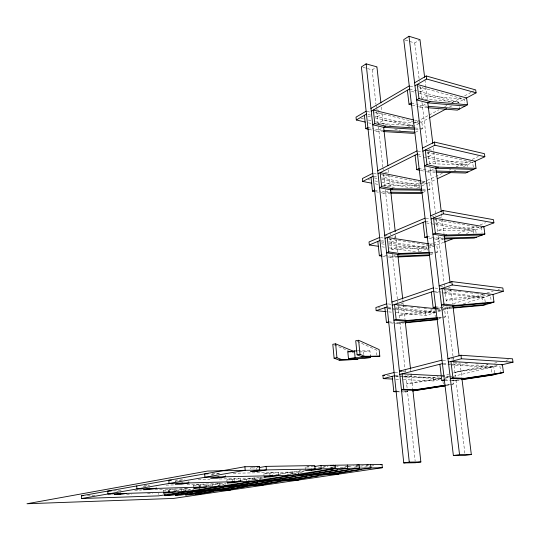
<?xml version="1.0" encoding="UTF-8"?>
<svg xmlns="http://www.w3.org/2000/svg" width="540" height="540" viewBox="0 0 540 540"><rect width="100%" height="100%" fill="white"/><g stroke="black" fill="none" stroke-linecap="round" stroke-linejoin="round"><path stroke-width="0.41" stroke-dasharray="2.7 2.03" d="M362.934 67.325L372.175 69.869L376.92 66.866M405.311 40.102L414.727 42.971L419.978 39.65M379.08 112.664L377.008 113.859L374.679 113.292M420.343 88.925L425.027 86.225M377.318 116.701L382.158 113.933M420.707 91.894L426.067 88.83M421.558 98.847L426.931 95.823L464.231 99.218L464.731 102.998M374.382 130.633L376.718 131.173L382.259 128.102M418.534 106.691L420.12 107.102L426.452 103.586M408.53 126.171L412.223 124.18M412.958 123.775L428.456 115.412M429.192 115.013L438.784 109.836M444.69 106.65L446.904 105.449M452.068 102.661L460.924 97.882M464.609 95.891L471.251 92.306M471.994 91.908L474.208 90.713M412.553 126.941L419.938 122.978M420.397 122.728L428.807 118.219M449.489 107.123L451.703 105.934M456.489 103.37L465.743 98.402M415.55 132.233L419.067 130.369M421.187 129.249L422.604 128.5L421.814 121.972L418.581 121.176M385.189 174.764L383.771 175.466L381.416 174.994M429.597 152.698L428.22 153.38L426.62 153.023M384.095 178.403L389.057 175.959M428.598 156.458L434.099 153.745M381.132 192.74L383.488 193.178L389.171 190.478M426.404 171.659L428.011 171.997L434.511 168.905M442.375 173.306L411.028 187.934L382.192 182.351M449.253 170.093L450.785 169.378M456.138 166.88L468.369 161.177M472.19 159.388L478.305 156.533M416.718 188.278L421.308 186.151M421.956 185.855L427.43 183.316M427.721 183.181L435.854 179.415M454.221 170.91L455.753 170.195M463.408 166.651L473.357 162.041M422.759 192.544L426.364 190.904M428.537 189.911L429.988 189.25L429.172 182.513M394.396 237.62L395.847 237.019L392.661 236.527M391.102 242.17L396.185 240.071M436.765 223.297L442.422 220.961M388.105 256.932L390.494 257.269L395.584 255.251M428.882 238.039L436.178 239.186L442.145 236.824M389.016 244.91L418.176 249.217L432.29 243.675M433.08 243.365L443.273 239.369M458.177 233.516L476.213 226.442M480.134 224.903L485.622 222.75M419.303 251.829L443.644 242.366M466.418 233.51L482.119 227.401M430.205 254.819L433.904 253.415M436.124 252.565L437.616 251.998L436.772 245.038L429.34 243.898M400.977 303.973L403.211 303.217L401.598 303.048M447.728 288.259L450.63 287.287L448.99 287.084M398.345 308.111L403.562 306.376M445.23 292.538L451.042 290.608M396.562 309.602L425.554 312.491L434.322 309.717M435.119 309.461L440.694 307.699M441.49 307.442L444.677 306.437M453.438 303.656L482.915 294.314M486.898 293.051L493.27 291.033M498.049 289.521L499.649 289.015M395.314 323.318L397.73 323.534L402.962 321.894M443.002 308.624L444.643 308.792L450.043 307.098M396.07 312.599L425.905 315.509L442.658 310.264M443.097 310.122L452.23 307.26M463.394 303.764L490.516 295.265M437.893 319.16L442.442 317.776M443.968 317.311L445.5 316.845L444.623 309.643L441.281 309.299M405.837 376.339L411.19 374.996M454.005 364.311L459.979 362.819M403.859 376.414L433.181 377.872L438.089 376.69M442.179 375.712L448.726 374.139M453.634 372.958L487.991 364.702M494.539 363.13L496.996 362.543M505.994 360.376L508.444 359.788M403.367 379.559L433.546 380.99L440.917 379.242M444.967 378.284L449.105 377.305M453.202 376.339L498.285 365.668M402.779 392.013L407.511 391.574L400.99 391.325M451.757 380.876L457.468 380.012M445.844 385.668L450.515 384.601L446.391 385.182M452.075 384.251L453.647 383.893L453.141 379.755M176.047 490.786L188.143 488.646L188.217 490.023M205.841 486.068L219.53 483.651L225.848 483.476M185.024 490.772L186.658 490.455M187.475 490.293L191.552 489.503M239.76 480.654L254.158 478.143L263.905 477.9M218.612 485.393L223.405 484.475M259.862 478.001L263.162 477.374M278.026 474.532L292.559 472.034L304.223 471.791L286.929 474.505M253.442 479.898L257.58 479.108M305.006 470.671L298.418 471.913L298.546 473.506M322.306 467.404L328.043 466.391M288.124 474.538L295.407 473.175M331.027 467.768L333.45 467.316M343.467 467.404L345.917 466.958M346.741 466.81L349.191 466.364M355.732 467.046L358.216 466.601M116.789 491.353L118.3 491.089M143.255 486.743L149.195 485.703M181.663 480.046L175.068 481.194L177.404 481.14M218.761 473.58L210.478 475.025L212.888 474.971M252.457 467.708L250.128 468.113L258.322 467.728M163.451 493.007L163.316 490.239L168.885 489.335M193.657 487.492L193.536 485.318L200.549 484.178L200.718 487.107M227.029 482.166L226.888 479.885L234.644 478.622L234.846 481.7M264.107 477.07L263.871 473.864L272.504 472.453L272.747 475.7M305.35 469.847L305.127 467.14L309.157 466.486M163.316 490.239L168.817 490.07L175.216 489.038L175.358 491.819M193.536 485.318L199.193 485.156L206.24 484.015L206.415 486.938M226.888 479.885L232.706 479.736L240.503 478.481L240.705 481.545M263.871 473.864L269.858 473.729L278.525 472.331L278.775 475.558M313.7 466.641L305.127 467.14M173.894 490.759L186.948 488.68L187.022 490.057M203.445 486.047L220.772 483.293M238.073 480.533L258.613 477.265M275.751 474.532L301.138 470.489M318.418 467.735L326.646 466.425M183.242 490.772L193.138 489.22M217.593 485.386L224.093 484.367M248.056 480.607L249.723 480.344M250.553 480.215L265.525 477.866M329.933 467.755L333.248 467.235M336.562 466.715L338.222 466.452M405.223 392.108L409.388 391.466M340.268 467.748L347.639 466.601M348.455 466.479L353.369 465.716M446.29 385.02L453.647 383.893M354.179 467.154L359.951 466.27M360.693 466.162L363.245 465.77M458.44 379.985L455.963 380.363L450.151 380.079M453.411 380.95L459.189 380.079M364.621 467.073L371.25 466.074M372.08 465.946L373.741 465.696M359.411 351.857L363.548 351.884L369.934 350.933L370.44 355.894M440.39 378.473L412.04 382.651L406.674 383.94L440.802 378.905M445.392 377.737L448.726 377.244M494.573 372.951L493.756 366.741L454.984 372.317L460.978 370.879L498.143 365.553M404.082 322.434L399.964 322.839L393.512 322.259M397.73 323.534L404.325 322.893M438.062 317.554L445.5 316.845M439.074 317.939L442.375 317.621M440.687 310.514L404.379 313.767L399.148 315.461L435.395 312.174M452.135 307.571L447.12 308.016L441.376 307.409M444.643 308.792L452.156 308.131M485.217 302.13L484.556 297.135L446.175 300.26L452 298.377L490.435 295.292L491.238 301.32M390.494 257.269L397.163 256.979M396.833 256.23L392.668 256.406L381.51 254.853M430.09 252.302L437.616 251.998M430.367 253.058L433.708 252.923M426.877 248.002L391.885 249.278L396.981 247.212L427.025 246.166M427.862 246.139L433.708 245.936M87.406 495.545L94.925 495.302M108.29 494.863L110.794 494.782M126.657 494.262L131.672 494.1M147.542 493.58L152.55 493.418M113.69 490.901L122.114 490.644M134.744 490.266L141.48 490.057M154.953 489.652L164.214 489.368M170.107 489.193L186.948 488.68M443.556 238.093L438.595 238.235L427.235 236.432M436.178 239.186L443.617 238.97M144.167 485.737L149.364 485.588M166.097 485.129L174.582 484.893M187.103 484.549L218.302 483.685L218.477 486.581M175.277 480.08L184.835 479.844M198.281 479.513L210.04 479.223M219.287 479L252.896 478.177L253.112 481.214M476.105 233.125L475.679 229.905L437.677 230.749L443.347 228.454L481.397 227.684L482.045 232.538M212.261 473.715L219.827 473.56M233.273 473.276L291.263 472.061L291.519 475.261M389.738 192.213L385.607 192.173L379.31 190.998M383.488 193.178L390.238 193.239M357.71 350.804L369.934 350.933M422.847 190.188L427.808 190.242M422.543 189.155L429.988 189.25M419.432 185.814L384.851 185.274L389.826 182.864L419.56 183.391M420.39 183.404L426.168 183.506M428.011 171.997L435.537 172.199M435.382 171.018L430.36 170.876L419.128 168.52M467.303 166.496L467.093 164.943L429.476 163.654L434.997 160.981L472.669 162.364L473.296 167.056M396.097 391.142L400.174 391.298M397.076 391.797L401.963 391.986M444.346 379.796L449.32 380.038M445.115 380.552L450.927 380.835M395.827 379.202L399.182 379.363M395.26 375.806L440.755 378.074M387.106 375.584L390.454 375.745M395.483 375.995L398.831 376.164M395.55 376.508L401.436 376.799M402.28 376.839L440.971 378.749M394.909 372.533L398.162 372.701M441.943 375.887L448.592 376.232M449.422 376.272L451.913 376.4M442.098 376.576L450.394 377.001M402.678 371.291L406.755 371.513M376.718 131.173L382.563 131.517M382.961 130.275L378.783 130.025L372.553 128.581M443.245 364.446L449.975 364.851M450.819 364.905L491.184 367.349L492.001 373.545M443.239 363.65L451.67 364.169M452.345 364.21L493.756 366.741M415.071 128.02L422.604 128.5M415.456 129.31L418.804 129.519M442.827 360.2L446.965 360.464M454.167 362.455L456.658 362.61M464.954 363.13L467.444 363.285M475.733 363.805L478.224 363.96M486.52 364.48L488.18 364.588M413.107 125.638L378.047 123.35L382.901 120.616L412.162 122.6M451.258 358.83L455.402 359.1M412.999 122.661L418.851 123.053M427.383 106.238L422.408 105.827L416.86 104.395M420.12 107.102L427.572 107.703M424.865 99.137L458.798 102.128L459 103.633M388.679 321.82L392.708 322.184M390.488 322.886L394.511 323.251M388.611 311.877L391.925 312.201M388.213 308.057L394.031 308.637M394.862 308.718L434.795 312.728L435.26 316.683M378.338 307.78L379.991 307.949M388.28 308.772L395.732 309.515M387.889 307.058L391.25 307.395M395.935 307.868L435.375 311.85M436.442 307.942L442.179 308.536M437.11 308.867L440.451 309.211M388.355 303.973L390.764 304.223M397.285 305.735L399.789 305.991M403.961 306.423L406.458 306.68M410.63 307.105L413.134 307.361M417.305 307.793L419.81 308.05M423.981 308.475L426.485 308.732M430.657 309.163L432.324 309.332M437.333 309.845L442.334 310.365M435.632 306.808L440.559 307.328M435.47 292.511L438.797 292.896M443.792 293.476L482.058 297.918L482.605 302.069M433.769 291.195L442.928 292.268M443.596 292.343L484.556 297.135M435.011 288.063L438.284 288.454M443.657 289.724L452.898 290.824M453.735 290.925L462.078 291.917M465.413 292.316L475.423 293.504M476.253 293.605L481.262 294.199M482.092 294.3L484.596 294.597M487.931 294.995L490.435 295.292M439.972 285.991L443.252 286.389M382.529 256.163L387.308 256.824M381.841 246.8L384.338 247.165M389.34 247.894L416.016 251.768M381.517 243.803L384.851 244.296M381.564 240.739L384.089 241.124M388.719 241.812L426.911 247.543M381.119 241.9L384.406 242.386M388.517 243L427.187 248.765L427.457 251.06M380.444 237.566L384.413 238.167M389.178 238.896L390.764 239.132L392.054 250.864M389.016 238.977L428.767 245.025M429.59 245.153L434.538 245.903M384.703 235.298L387.086 235.663M425.432 221.366L430.38 222.21M435.152 223.02L475.679 229.905M426.337 222.932L430.454 223.628M431.271 223.763L473.249 230.85L473.567 233.26M434.308 219.557L481.397 227.684M425.858 218.295L429.908 218.99M434.761 219.827L436.381 220.111M432.297 216.054L433.917 216.338M438.784 217.188L442.024 217.755L441.41 212.787M375.624 191.72L380.342 192.598M374.585 190.114L378.52 190.85M375.084 183.816L378.385 184.451M382.509 185.24L394.875 187.609M368.186 179.638L369.832 179.962M374.774 180.913L378.074 181.555M374.308 177.937L377.622 178.585M381.76 179.395L419.816 186.847L420.019 188.514M373.882 176.391L377.17 177.039M381.74 177.937L419.519 185.375M381.179 174.386L421.281 182.378M422.098 182.547L426.998 183.519M373.565 173.435L376.704 174.062M384.791 172.213L388.726 173.003M421.821 181.035L425.088 181.69M420.795 170.492L425.608 171.497M417.393 153.988L422.28 155.061M426.998 156.101L467.093 164.943M418.325 155.871L422.395 156.762M423.205 156.938L464.731 166.037M426.884 152.132L472.669 162.364M417.825 151.065L421.821 151.956M428.909 149.56L432.918 150.464M368.935 129.377L373.606 130.457M367.882 127.494L371.776 128.399M368.55 122.85L370.994 123.431M394.639 128.999L400.349 130.343M360.916 118.3L364.169 119.077M368.246 120.042L371.507 120.818M375.584 121.784L391.068 125.462M367.996 114.446L370.541 115.061M374.99 116.134L413.134 125.354M367.673 116.053L370.946 116.836M375.037 117.821L412.682 126.873M374.375 112.03L414.038 121.73M414.848 121.925L419.688 123.113M366.917 111.395L370.798 112.34M376.394 109.735L380.281 110.693M414.545 120.184L417.771 120.98M412.195 105.064L417.744 106.488M411.305 102.958L416.063 104.186M411.386 91.314L414.612 92.178M419.445 93.467L453.269 102.506M409.631 88.918L458.798 102.128M410.062 86.137L414.018 87.21M418.136 86.67L464.231 99.218M334.361 344.925L348.293 350.683M352.168 352.283L353.714 352.917M357.251 341.422L376.36 349.974L376.873 354.949M499.898 366.093L500.627 371.561M459.392 106.643L459.594 108.149M424.946 79.799L425.675 85.651M425.776 86.488L427.437 99.866M433.337 147.542L433.748 150.889M433.85 151.727L435.51 165.112M442.132 218.639L443.995 233.692M450.833 288.9L452.695 303.953M460.04 363.339L461.801 377.555M414.727 42.971L419.432 81.452M420.046 86.474L421.477 98.186M421.99 102.371L427.1 144.2M428.018 151.727L429.557 164.275M430.063 168.46L435.895 216.149M436.307 219.49L437.879 232.409M438.352 236.223L444.076 283.075M444.177 283.912L444.481 286.423M444.825 289.231L446.553 303.359M446.931 306.464L452.972 355.86M453.074 356.697L453.485 360.045M453.587 360.882L455.531 376.772M455.936 380.12L464.933 453.742M420.113 189.351L420.417 191.849M442.949 381.287L443.34 384.561M418.176 249.217L418.52 252.133M425.554 312.491L425.905 315.509M433.181 377.872L433.546 380.99M381.389 107.042L381.767 110.389M382.138 113.738L383.319 124.349M388.375 169.817L390.251 186.719M395.631 235.103L397.514 251.991M402.8 299.558L405.034 319.646M410.528 369.029L412.763 389.117M372.175 69.869L375.948 104.213M376.043 105.05L376.319 107.561M376.778 111.753L378.068 123.478M378.419 126.691L382.846 167.042M382.941 167.879L383.218 170.39M383.677 174.582L384.966 186.307M385.331 189.662L389.934 231.545M390.029 232.382L390.299 234.893M392.418 254.165L397.757 302.751M398.088 305.755L399.512 318.742M399.87 322.016L405.392 372.276M405.763 375.631L407.14 388.193M407.234 389.03L415.145 461.072M363.548 351.884L363.879 355.185M292.559 472.034L292.687 473.634M269.858 473.729L270.034 476.125M256.763 467.998L256.865 469.395M254.158 478.143L254.266 479.662M246.281 479.399L246.382 480.897M232.706 479.736L232.855 482.011M225.342 475.119L225.45 476.793M219.53 483.651L219.618 485.096M212.402 484.785L212.49 486.216M199.193 485.156L199.28 486.601M188.845 481.336L188.933 482.922M181.663 489.672L181.73 491.042M169.681 489.206L169.823 491.994M168.817 490.07L168.885 491.447M158.395 493.229L158.456 494.546M156.08 486.918L156.155 488.423"/><path stroke-width="0.81" d="M380.923 102.856L376.92 66.866L366.12 63.855L361.395 66.899L403.778 462.935L415.327 462.746L420.863 461.936L412.857 389.954M424.636 77.288L419.978 39.65L408.976 36.254L403.745 39.623L453.384 455.544L465.143 455.416L471.326 454.505L461.902 378.392M366.14 111.206L356.022 117.139L356.319 119.975L365.29 122.081M370.946 108.392L409.273 85.921M414.599 82.796L426.249 75.971L475.679 89.917L476.084 92.853L466.479 98.01M356.319 119.975L366.444 114.075M371.257 111.267L409.631 88.918M414.963 85.813L426.627 79.016L476.084 92.853M364.399 115.263L365.823 128.662L367.882 127.494M414.227 127.967L385.749 126.164L374.814 123.579L372.721 124.76L383.65 127.325L414.619 129.263M407.363 90.241L409.023 104.247L411.305 102.958M418.993 98.618L417.272 84.463L466.574 97.956L467.492 104.774L430.13 101.547L418.993 98.618L416.671 99.927L427.802 102.836L465.136 106.022M383.65 127.325L385.749 126.164M427.802 102.836L430.13 101.547M429.543 117.828L446.533 108.709M414.848 132.597L413.451 133.34L383.393 131.564M467.492 104.774L457.38 110.12L427.572 107.703M372.782 173.279L362.414 178.524L362.718 181.454L371.79 183.188M377.71 170.782L417.022 150.883M422.496 148.115L434.457 142.061L484.421 153.684L484.839 156.722L474.12 161.69M362.718 181.454L373.1 176.236M378.034 173.759L417.393 153.988M422.874 151.234L434.849 145.213L484.839 156.722M371 177.289L372.472 191.133L374.585 190.114M421.713 189.149L392.749 188.777L381.686 186.671L379.546 187.711L390.596 189.797L422.017 190.175M415.064 155.156L416.786 169.655L419.128 168.52M427.025 164.693L425.243 150.039L475.079 161.244L476.024 168.298L438.291 167.103L427.025 164.693L424.643 165.854L435.895 168.244L473.607 169.398M390.596 189.797L392.749 188.777M435.895 168.244L438.291 167.103M437.387 178.706L450.394 172.679M476.024 168.298L465.649 173.023L436.374 172.226M379.647 237.445L369.023 241.954L369.34 244.978L378.506 246.314M384.703 235.298L425.054 218.153M430.677 215.771L442.969 210.546L493.466 219.672L493.898 222.824L482.902 227.097M369.34 244.978L379.978 240.503M385.034 238.376L425.432 221.366M431.062 218.997L443.374 213.82L493.898 222.824M377.825 241.407L379.35 255.724L381.51 254.853M429.253 252.335L399.985 253.51L388.8 251.917L386.6 252.801L397.777 254.381L429.53 253.091M423.043 222.372L424.825 237.398L427.235 236.432M435.348 233.159L433.499 217.971L483.874 226.719L484.853 234.016L446.742 235.008L435.348 233.159L432.898 234.151L444.278 235.98L482.369 234.961M399.985 253.51L397.777 254.381L402.705 298.721M444.278 235.98L446.742 235.008M444.427 242.055L453.85 238.397M429.469 255.103L428.004 255.656L397.994 256.946M484.853 234.016L474.194 238.073L444.44 238.943M386.748 303.811L375.854 307.537L376.178 310.662L386.12 311.634M391.932 302.036L433.37 287.867M439.148 285.89L451.791 281.563L502.835 288.002L503.28 291.269L492.912 294.516M376.178 310.662L387.086 306.976M392.276 305.222L433.769 291.195M439.553 289.238L452.216 284.958L503.28 291.269M384.885 307.719L386.458 322.529L388.679 321.82M437.231 317.635L407.477 320.476L396.151 319.43L393.896 320.153L405.209 321.185L437.42 318.101M431.312 292.025L433.161 307.598L435.632 306.808M443.975 304.142L442.058 288.394L492.973 294.496L493.992 302.056L455.497 305.384L443.975 304.142L441.457 304.945L452.966 306.18L491.44 302.832M405.209 321.185L407.477 320.476M452.966 306.18L455.497 305.384M493.992 302.056L483.044 305.39L452.993 308.057M392.472 379.046L383.252 378.608L382.914 375.374L394.099 372.492M441.997 360.146L399.418 371.122L401.868 371.25M501.532 364.898L513 362.185L512.534 358.803L460.951 355.259L447.944 358.614L449.597 358.722M383.252 378.608L394.45 375.766M399.776 374.416L442.409 363.602M448.362 362.09L461.389 358.783L513 362.185M392.189 376.346L393.815 391.675L396.097 391.142M445.473 385.148L415.226 389.792L403.772 389.333L401.456 389.88L412.898 390.332L445.574 385.304M439.884 364.244L441.801 380.396L444.346 379.796M452.925 377.777L450.934 361.436L502.402 364.696L503.456 372.526L464.576 378.371L452.925 377.777L450.333 378.385L461.977 378.972L500.837 373.127M412.898 390.332L415.226 389.792M461.977 378.972L464.576 378.371M445.075 385.844L412.722 390.953M503.456 372.526L492.203 375.091L461.666 379.708M164.882 494.33L164.943 495.646L188.291 491.4L230.506 490.043M192.517 492.055L175.365 495.288L180.522 495.113L359.424 468.146L359.1 464.825L356.623 465.21M204.397 490.887L223.58 487.316M185.578 493.641L185.645 494.937L203.087 491.711M236.25 486.054L257.789 482.092M234.428 486.986L214.954 490.543L214.866 489.193M271.363 480.728L295.657 476.307M213.503 491.373L195.791 494.586L200.812 494.411M268.927 481.788L247.084 485.73L246.989 484.313M310.25 474.829L337.797 469.874M225.356 490.212L245.12 486.662M307.078 476.037L282.474 480.431L282.359 478.94M81.56 495.74L244.924 466.736L259.443 466.493L259.7 470.057L250.371 471.629L257.013 471.501L266.389 469.928L266.125 466.378L314.793 465.568L315.083 468.997L305.404 470.529L311.56 470.401L321.273 468.875L320.976 465.467L334.051 465.244L334.355 468.626L158.517 495.869L81.641 498.514L81.56 495.74L83.234 495.686M257.756 485.42L279.889 481.484M321.644 474.565L349.502 469.638M293.416 480.141L318.317 475.767M257.114 466.898L259.443 466.493M259.106 467.593L266.125 466.378M332.849 474.302L361.01 469.409M81.641 498.514L245.167 470.333L244.924 466.736M120.677 493.574L114.622 494.6L120.474 494.411L126.569 493.385M150.073 488.606L143.383 489.733L149.425 489.55L156.155 488.423M182.655 483.091L175.23 484.346L181.46 484.178L188.933 482.922M218.97 476.948L210.674 478.346L217.107 478.197L225.45 476.793M314.51 466.513L320.976 465.467M330.764 465.77L334.051 465.244M332.12 465.743L335.381 465.224L382.023 464.447L382.354 467.708L173.603 498.42L27 503.746L207.583 471.049L382.354 467.708M169.823 491.994L163.451 493.007L168.953 492.824L175.358 491.819M200.718 487.107L193.698 488.214L199.361 488.045L206.415 486.938M234.846 481.7L227.077 482.929L232.902 482.774L240.705 481.545M272.747 475.7L264.107 477.07L270.094 476.921L278.775 475.558M353.349 351.23L335.651 343.845L332.809 344.284L334.098 358.182L339.046 360.058L357.845 359.417L339.046 360.058M358.621 340.288L355.725 340.74L357.102 354.767L361.814 356.711L379.816 356.204L379.12 349.562L358.621 340.288L360.011 354.335L364.696 356.285L379.816 356.204M412.513 390.805L445.014 385.796M366.512 465.271L368.192 465.014M461.747 379.492L494.775 374.504M380.369 464.697L382.023 464.447M370.44 355.894L370.609 357.548L364.21 358.486L348.476 358.675L347.814 351.769L356.9 350.798M403.778 462.935L409.28 462.112L420.863 461.936M453.384 455.544L459.547 454.619L471.326 454.505M334.098 358.182L336.947 357.757L341.867 359.647M357.102 354.767L360.011 354.335M348.476 358.675L355.131 357.689L370.609 357.548M361.814 356.711L364.696 356.285M404.912 322.36L437.893 319.16L435.638 319.849L405.149 322.819M452.972 307.496L485.548 304.628M397.67 256.196L429.368 254.86M164.943 495.646L170.174 495.47L347.659 468.369L347.342 465.021M185.645 494.937L190.735 494.762L370.987 467.924L370.663 464.636M187.097 491.44L107.899 493.985L107.797 491.083L111.166 490.982M218.477 486.581L136.877 488.99L136.755 485.939M263.034 485.257L219.706 486.54L193.698 491.231L193.624 489.854M444.38 238.066L476.631 237.148M253.112 481.214L169.027 483.455L168.872 480.236L171.389 480.175M298.822 479.993L254.374 481.181L225.261 486.378L225.173 484.94M291.519 475.261L204.896 477.272L204.701 473.877M338.384 474.174L292.815 475.234L260.078 481.025L259.969 479.513M205.524 473.857L208.062 473.803M347.814 351.769L351.128 351.79M390.562 192.22L422.759 192.544L420.613 193.523L391.082 193.253M436.219 171.045L468.018 171.943M393.815 391.675L396.265 391.77M441.801 380.396L444.292 380.511M382.914 375.374L384.595 375.455M441.113 375.847L402.084 373.835L403.772 389.333M383.798 130.329L414.713 132.179M428.213 106.306L459.695 108.898M386.458 322.529L388.874 322.745M433.161 307.598L436.442 307.942M436.273 308.779L394.524 304.459L396.151 319.43M379.35 255.724L381.74 256.055M428.51 243.769L387.221 237.452L388.8 251.917M424.825 237.398L427.262 237.782M372.472 191.133L374.834 191.572M421.004 180.873L380.167 172.685L381.686 186.671M416.786 169.655L419.992 170.323M365.823 128.662L368.935 129.377M413.735 119.988L373.336 110.059L374.814 123.579M409.023 104.247L411.399 104.861M426.249 75.971L426.627 79.016M434.457 142.061L434.849 145.213M442.969 210.546L443.374 213.82M451.791 281.563L452.216 284.958M460.951 355.259L461.389 358.783M427.748 102.377L432.817 143.363M435.82 167.616L441.308 211.95M444.204 235.366L450.104 283.041M452.898 305.627L459.108 355.806M408.976 36.254L459.547 454.619M383.623 127.13L387.909 165.632M390.514 189.068L395.26 231.755M405.223 321.32L410.434 368.192M366.12 63.855L409.28 462.112M354.449 350.771L355.131 357.689M335.651 343.845L336.947 357.757M335.381 465.224L335.691 468.599L298.674 475.099L298.546 473.506M311.445 469.058L311.56 470.401M256.912 470.097L257.013 471.501M199.28 486.601L199.361 488.045M168.885 491.447L168.953 492.824M149.357 488.059L149.425 489.55M120.42 492.986L120.474 494.411"/></g></svg>
